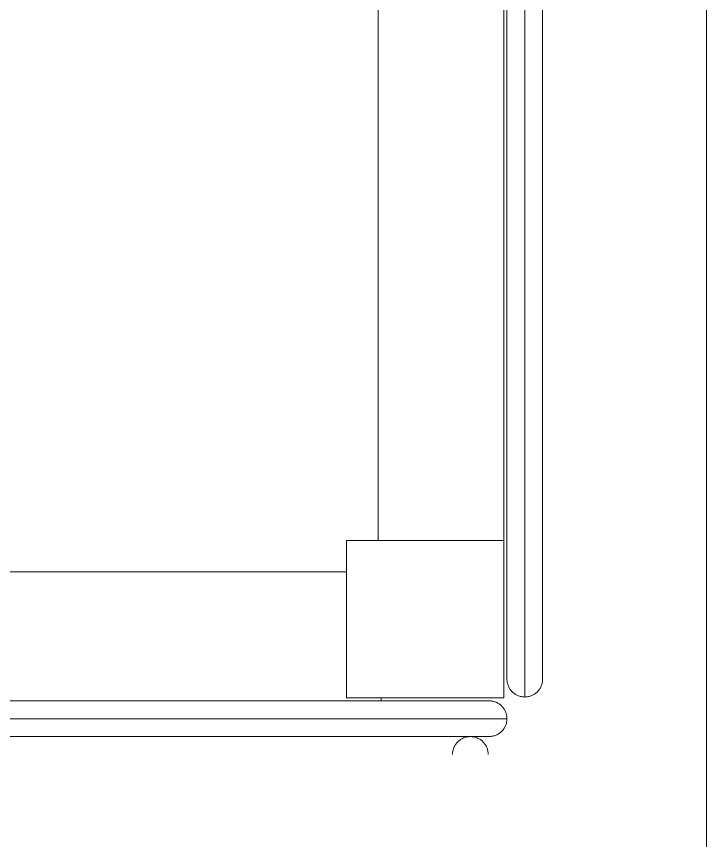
# Model space of a CAD drawing. Extents: x -681219 to -550379, y -242630 to -158199.
# Drawn here: x -667614 to -666955, y -215310 to -214524 of the extents above; entities that cross this region are included whole.
import ezdxf
from ezdxf.lldxf.tags import DXFTag

# ---------------------------------------------------------------- set-up
doc = ezdxf.new("R2010")
doc.units = 0
doc.header["$LTSCALE"] = 1000
doc.linetypes.add('DASHED2', pattern=[9.525, 6.35, -3.175])
doc.linetypes.add('HIDDEN', pattern=[9.525, 6.35, -3.175])
doc.layers.get('0').update_dxf_attribs({"linetype": 'CONTINUOUS'})
for name, color, linetype, lineweight in [('famsun', 7, 'CONTINUOUS', 0), ('future', 4, 'DASHED2', 0), ('轴网_轴线', 1, 'CENTER2', 0)]:
    doc.layers.add(name, color=color, linetype=linetype, lineweight=lineweight)
tags = doc.linetypes.add('CENTER2', pattern=[28.575, 19.05, -3.175, 3.175, -3.175]).pattern_tags.tags
tags[10:11] = [DXFTag(74, 4), DXFTag(75, 0), DXFTag(340, '0'), DXFTag(46, 0.0), DXFTag(50, 0.0), DXFTag(44, 0.0), DXFTag(45, 0.0)]
tags[8:9] = [DXFTag(74, 4), DXFTag(75, 0), DXFTag(340, '0'), DXFTag(46, 0.0), DXFTag(50, 0.0), DXFTag(44, 0.0), DXFTag(45, 0.0)]
tags[6:7] = [DXFTag(74, 4), DXFTag(75, 0), DXFTag(340, '0'), DXFTag(46, 0.0), DXFTag(50, 0.0), DXFTag(44, 0.0), DXFTag(45, 0.0)]
tags[4:5] = [DXFTag(74, 4), DXFTag(75, 0), DXFTag(340, '0'), DXFTag(46, 0.0), DXFTag(50, 0.0), DXFTag(44, 0.0), DXFTag(45, 0.0)]

# ---------------------------------------------------------------- blocks, each defined once
blk = doc.blocks.new('轴网FB0EDE194AE0F5E0')
at = {"layer": '轴网_轴线'}
blk.add_line((43000, -1200), (43000, 23700), dxfattribs=at)
blk = doc.blocks.new('A$Caddf9ae6')
at = {"color": 0, "linetype": 'HIDDEN'}
for p, q in [((-1239.98, 1354.97), (1158.71, 1354.97)), ((1168.01, 1337.97), (-1256.98, 1337.97)), ((454.33, 1320.97), (-1239.98, 1320.97)), ((220.45, 1317.97), (-1257.67, 1317.97)), ((-1257.67, 1167.97), (-1257.67, 1317.97)), ((-1257.67, 1317.97), (-1107.67, 1317.97)), ((-1107.67, 1317.97), (-1107.67, 1167.97)), ((-1257.67, 1200.97), (-1260.67, 1200.97)), ((1022.64, 1197.97), (-1107.67, 1197.97)), ((-1107.67, 1167.97), (-1257.67, 1167.97)), ((-1137.67, 1167.97), (-1137.67, -2292.03))]:
    blk.add_line(p, q, dxfattribs=at)
at = {"color": 0}
for p, q in [((-1277.67, 1320.97), (-1277.67, -2435.99)), ((-1294.67, 1303.97), (-1294.67, -2418.99)), ((-1260.67, -2418.99), (-1260.67, 1303.97))]:
    blk.add_line(p, q, dxfattribs=at)
at = {"color": 0, "linetype": 'HIDDEN'}
for centre, start, end in [((-1239.98, 1337.97), 90, 270), ((-1277.67, 1303.97), 360, 180), ((-1311.74, 1286.07), 270, 90)]:
    blk.add_arc(centre, 17, start, end, dxfattribs=at)

msp = doc.modelspace()

# ---------------------------------------------------------------- block references
at = {"layer": 'famsun', "xscale": -1}
msp.add_blockref('轴网FB0EDE194AE0F5E0', (-623955.4609, -226916.6983), dxfattribs=at)
at = {"layer": 'future', "xscale": -1, "rotation": 270}
msp.add_blockref('A$Caddf9ae6', (-668466.9156, -213916.3249), dxfattribs=at)

doc.saveas('drawing.dxf')
